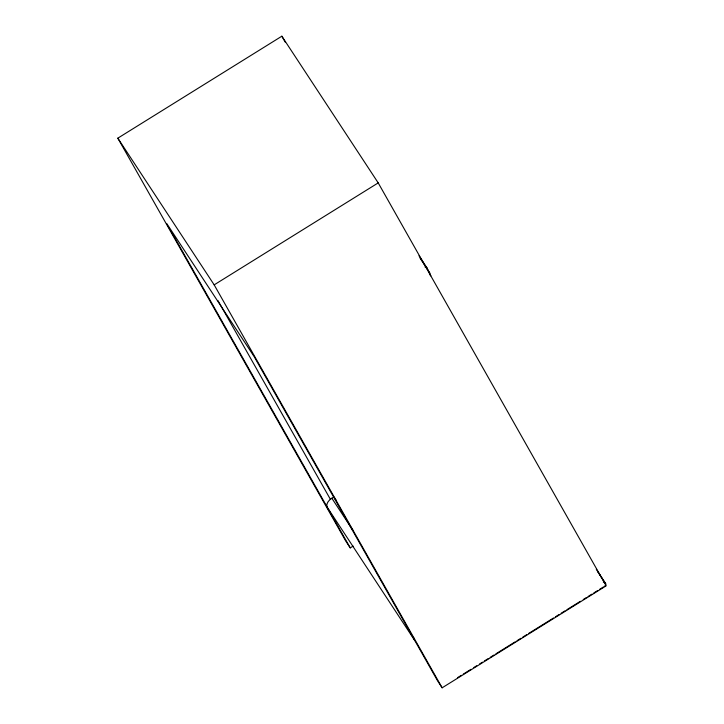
<?xml version="1.0" encoding="UTF-8"?>
<svg xmlns="http://www.w3.org/2000/svg" width="724" height="724" viewBox="0 0 724 724"><rect width="100%" height="100%" fill="white"/><g stroke="black" fill="none" stroke-linecap="round" stroke-linejoin="round"><path stroke-width="1.09" d="M350.244 547.887L345.791 541.109L117.822 138.175L281.853 36.2L378.209 182.891L606.178 585.825L442.147 687.8L437.694 681.022L254.178 356.661L166.728 223.526L350.244 547.887L353.122 546.095M442.147 687.8L214.177 284.858L378.209 182.891M414.237 638.26A8.462 5.195 -33.3 0 0 414.87 640.668L327.411 507.533A8.462 5.195 -33.3 0 1 331.836 498.23L333.918 496.936M457.514 677.682L461.351 675.302M463.279 674.107L470.953 669.329M473.831 667.537L476.709 665.754M479.596 663.962L482.474 662.17M484.392 660.976L488.229 658.587M490.148 657.392L493.994 655.012M495.913 653.817L515.108 641.88M517.026 640.686L520.873 638.296M522.791 637.111L526.629 634.722M528.547 633.527L553.507 618.015M555.426 616.821L559.263 614.432M561.181 613.237L565.028 610.848M566.946 609.653L580.386 601.3M583.263 599.508L586.141 597.725M588.06 596.531L591.897 594.142M593.825 592.947L597.662 590.558M599.581 589.363L603.418 586.983M419.015 255.816L427.051 268.052L430.807 275.871L429.576 273.989M420.083 258.16L425.024 265.69M426.264 267.572L429.975 273.219M596.314 569.345L605.698 583.816A2.416 1.484 -33.3 0 1 605.309 585.571M597.662 571.58L605.698 583.816M117.822 138.175L214.177 284.858M334.533 497.886L336.398 500.718M331.836 498.23L352.923 530.33M281.853 36.2L285.193 42.101M217.978 300.632L330.334 499.216M604.884 586.006A2.416 1.484 -33.3 0 1 604.377 586.386M603.309 582.042A2.416 1.484 -33.3 0 1 604.965 582.53M424.979 266.912A5.186 3.177 -33.3 0 1 427.051 268.052"/></g></svg>
